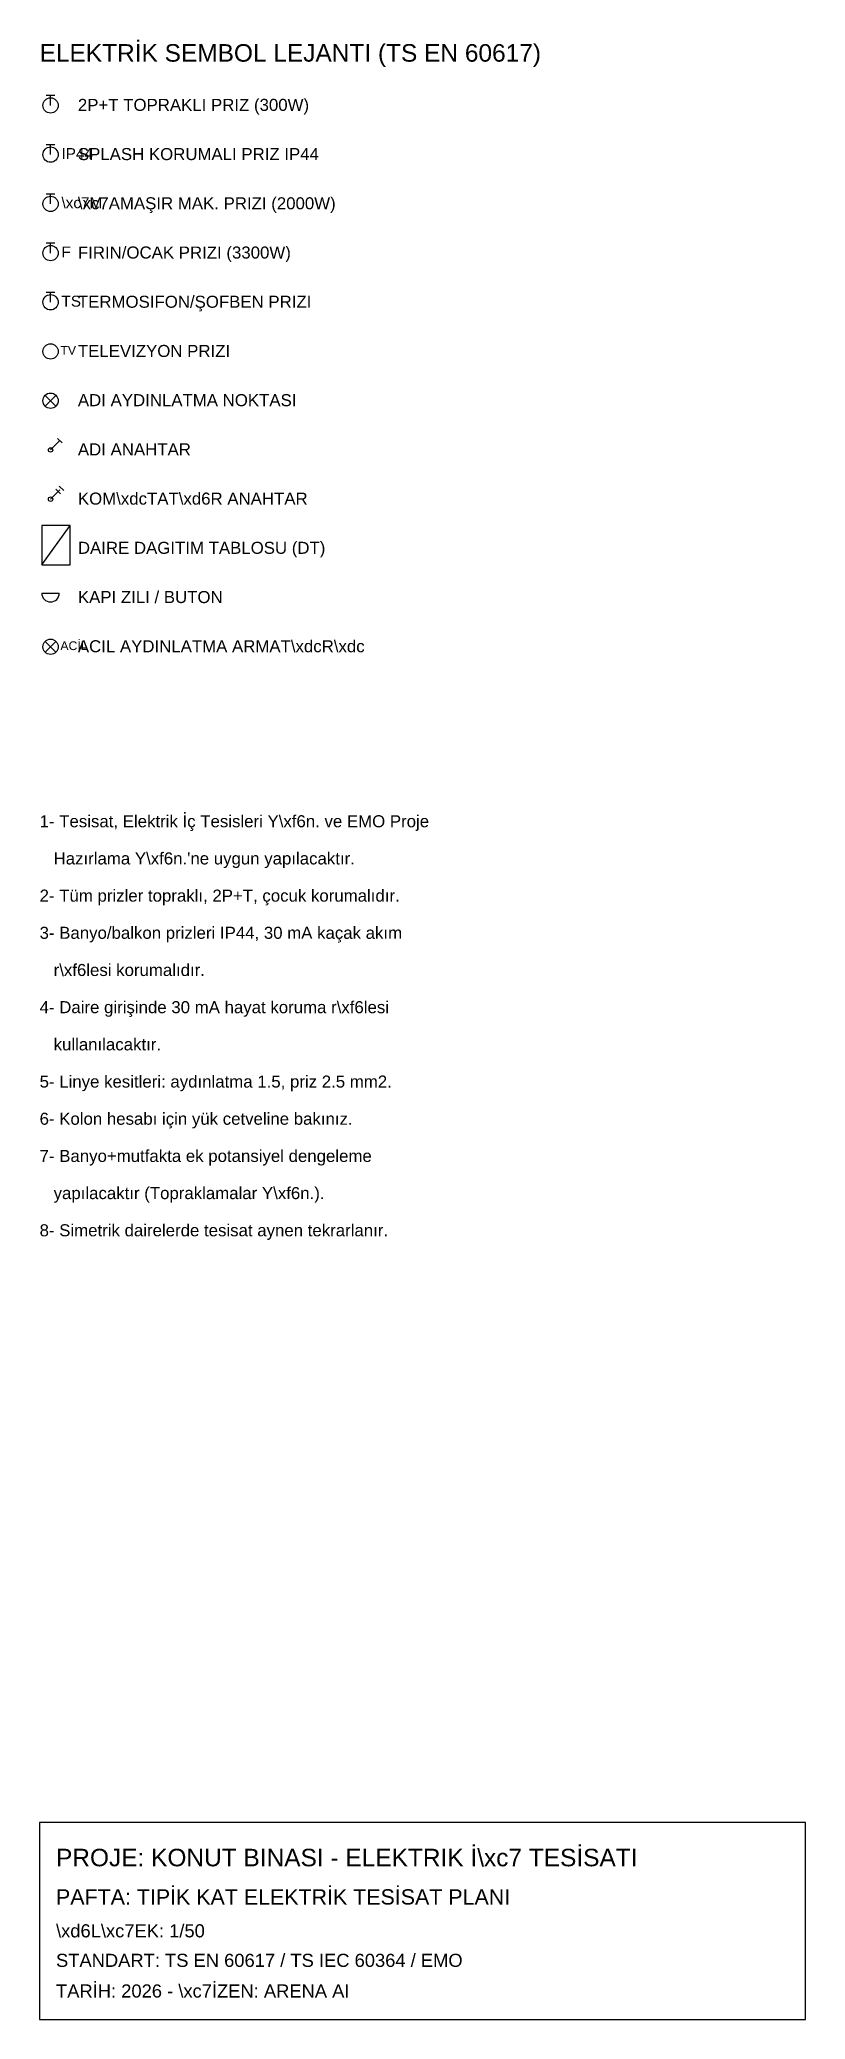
# Model space of a CAD drawing. Header units: millimetres. Extents: x 48319 to 63600, y -45350 to -43263.
# Drawn here: x 62900 to 63600, y -45350 to -43540 of the extents above.
import ezdxf

# ---------------------------------------------------------------- set-up
doc = ezdxf.new("R2010")
doc.units = ezdxf.units.MM
doc.layers.add('E-LEJANT', color=7, linetype='Continuous')
doc.styles.get("Standard").update_dxf_attribs({"font": 'arial.ttf'})

msp = doc.modelspace()

# ---------------------------------------------------------------- linework, layer by layer
at = {"layer": 'E-LEJANT'}
for p, q in [((62914, -43591), (62906, -43591)), ((62910, -43600), (62910, -43591)), ((62914, -43636), (62906, -43636)), ((62910, -43645), (62910, -43636)), ((62914, -43681), (62906, -43681)), ((62910, -43690), (62910, -43681)), ((62914, -43726), (62906, -43726)), ((62910, -43735), (62910, -43726)), ((62914, -43771), (62906, -43771)), ((62910, -43780), (62910, -43771)), ((62905.1, -43874.9), (62914.9, -43865.1)), ((62905.1, -43865.1), (62914.9, -43874.9)), ((62910, -43915), (62918.5, -43906.5)), ((62920.6, -43908.6), (62916.4, -43904.4)), ((62919.2, -43955.1), (62914.9, -43950.8)), ((62922, -43952.2), (62917.8, -43948)), ((62910, -43960), (62918.5, -43951.5)), ((62902, -44020), (62928, -43984)), ((62902, -44046), (62918, -44046)), ((62905.1, -44099.9), (62914.9, -44090.1)), ((62905.1, -44090.1), (62914.9, -44099.9))]:
    msp.add_line(p, q, dxfattribs=at)
for points in [[(62902, -44020), (62928, -44020), (62928, -43984), (62902, -43984), (62902, -44020)], [(62900, -45350), (63600, -45350), (63600, -45170), (62900, -45170), (62900, -45350)]]:
    msp.add_lwpolyline(points, dxfattribs=at)
for centre, radius in [((62910, -43600), 7), ((62910, -43645), 7), ((62910, -43690), 7), ((62910, -43735), 7), ((62910, -43780), 7), ((62910, -43825), 7), ((62910, -43870), 7), ((62910, -43915), 2), ((62910, -43960), 2), ((62910, -44095), 7)]:
    msp.add_circle(centre, radius, dxfattribs=at)
msp.add_arc((62910, -44046), 8, 180, 360, dxfattribs=at)

# ---------------------------------------------------------------- texts
for s, height, p in [('ELEKTRİK SEMBOL LEJANTI (TS EN 60617)', 16, (62900, -43560)), ('2P+T TOPRAKLI PRIZ (300W)', 11, (62935, -43605)), ('IP44', 10, (62920, -43649)), ('SPLASH KORUMALI PRIZ IP44', 11, (62935, -43650)), ('\\xc7M', 10, (62920, -43694)), ('\\xc7AMAŞIR MAK. PRIZI (2000W)', 11, (62935, -43695)), ('F', 10, (62920, -43739)), ('FIRIN/OCAK PRIZI (3300W)', 11, (62935, -43740)), ('TS', 10, (62920, -43784)), ('TERMOSIFON/ŞOFBEN PRIZI', 11, (62935, -43785)), ('TV', 8, (62919, -43828)), ('TELEVIZYON PRIZI', 11, (62935, -43830)), ('ADI AYDINLATMA NOKTASI', 11, (62935, -43875)), ('ADI ANAHTAR', 11, (62935, -43920)), ('KOM\\xdcTAT\\xd6R ANAHTAR', 11, (62935, -43965)), ('DAIRE DAGITIM TABLOSU (DT)', 11, (62935, -44010)), ('KAPI ZILI / BUTON', 11, (62935, -44055)), ('ACİL', 8, (62919, -44098)), ('ACIL AYDINLATMA ARMAT\\xdcR\\xdc', 11, (62935, -44100)), ('1- Tesisat, Elektrik İç Tesisleri Y\\xf6n. ve EMO Proje', 11, (62900, -44260)), ("   Hazırlama Y\\xf6n.'ne uygun yapılacaktır.", 11, (62900, -44294)), ('2- Tüm prizler topraklı, 2P+T, çocuk korumalıdır.', 11, (62900, -44328)), ('3- Banyo/balkon prizleri IP44, 30 mA kaçak akım', 11, (62900, -44362)), ('   r\\xf6lesi korumalıdır.', 11, (62900, -44396)), ('4- Daire girişinde 30 mA hayat koruma r\\xf6lesi', 11, (62900, -44430)), ('   kullanılacaktır.', 11, (62900, -44464)), ('5- Linye kesitleri: aydınlatma 1.5, priz 2.5 mm2.', 11, (62900, -44498)), ('6- Kolon hesabı için yük cetveline bakınız.', 11, (62900, -44532)), ('7- Banyo+mutfakta ek potansiyel dengeleme', 11, (62900, -44566)), ('   yapılacaktır (Topraklamalar Y\\xf6n.).', 11, (62900, -44600)), ('8- Simetrik dairelerde tesisat aynen tekrarlanır.', 11, (62900, -44634)), ('PROJE: KONUT BINASI - ELEKTRIK İ\\xc7 TESİSATI', 16, (62915, -45210)), ('PAFTA: TIPİK KAT ELEKTRİK TESİSAT PLANI', 14, (62915, -45245)), ('\\xd6L\\xc7EK: 1/50', 12, (62915, -45275)), ('STANDART: TS EN 60617 / TS IEC 60364 / EMO', 12, (62915, -45302)), ('TARİH: 2026 - \\xc7İZEN: ARENA AI', 12, (62915, -45330))]:
    msp.add_text(s, height=height, dxfattribs=at).set_placement(p)

doc.saveas('drawing.dxf')
